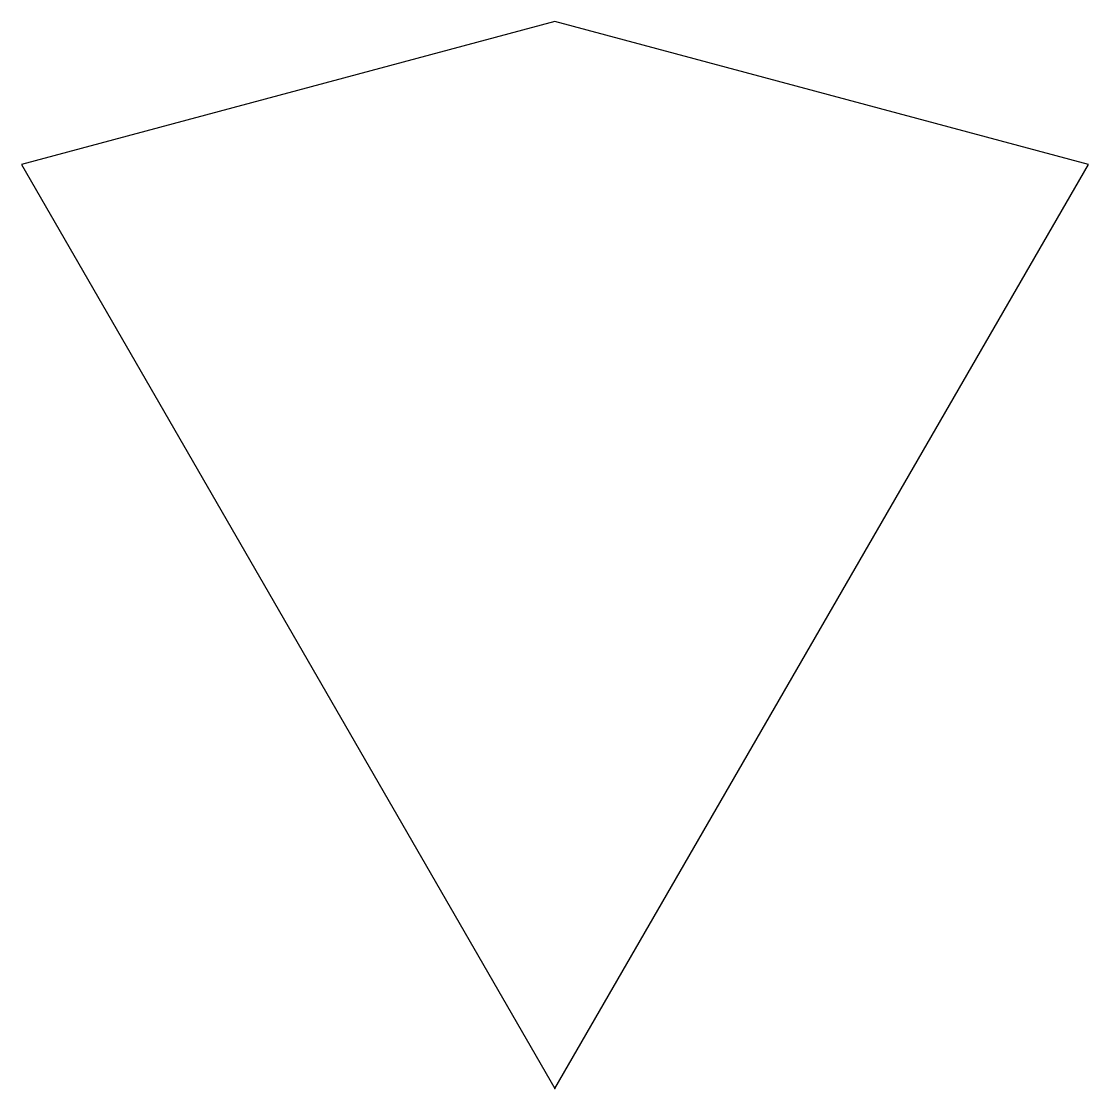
# Model space of a CAD drawing. Header units: millimetres. Extents: x -25 to 25, y 0 to 50.
import ezdxf

# ---------------------------------------------------------------- set-up
doc = ezdxf.new("R2010")
doc.units = ezdxf.units.MM
doc.layers.get('0').update_dxf_attribs({"linetype": 'CONTINUOUS'})

msp = doc.modelspace()

# ---------------------------------------------------------------- linework, layer by layer
msp.add_lwpolyline([(0, 50), (-25, 43.301), (0, 0), (25, 43.301)], close=True)
msp.add_point((0, 0))
msp.add_point((0, 0))

doc.saveas('drawing.dxf')
